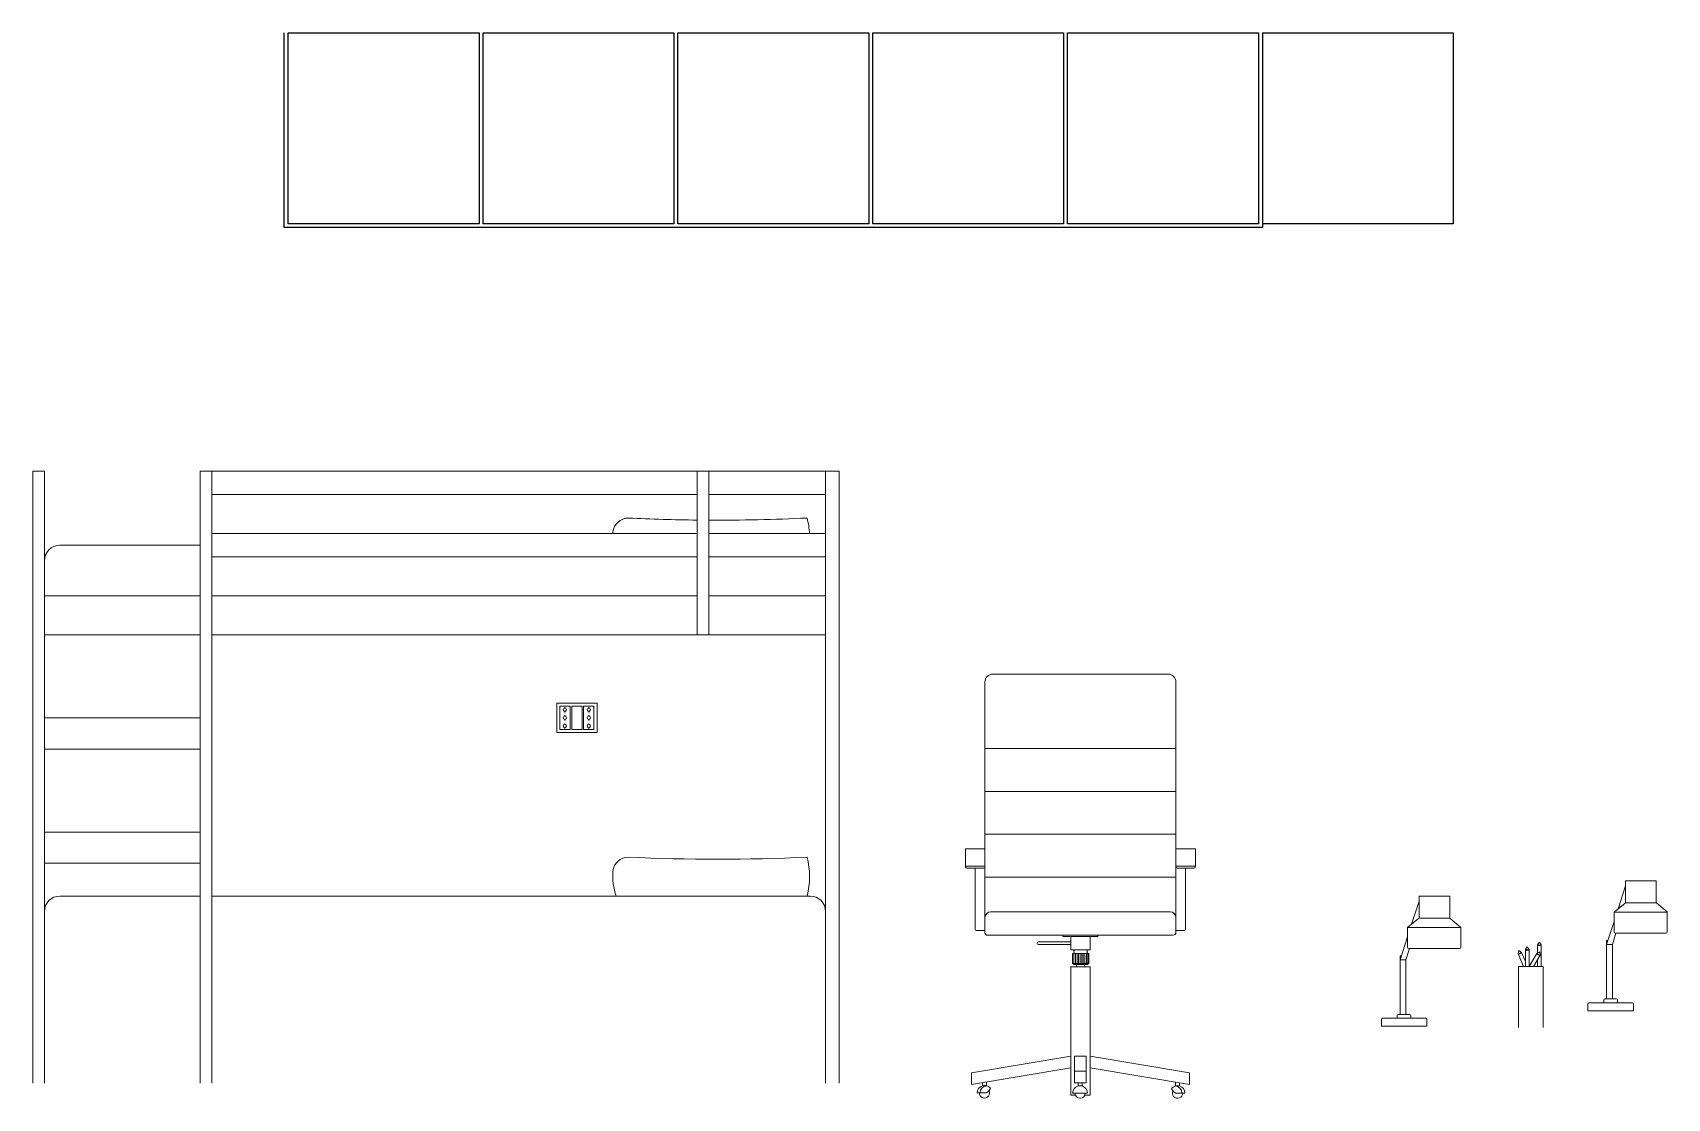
# Model space of a CAD drawing. Header units: millimetres. Extents: x 1104 to 5357, y 515 to 2439.
# Drawn here: x 1104.1 to 1523.6, y 1061.1 to 1334.5 of the extents above; entities that cross this region are included whole.
import ezdxf

# ---------------------------------------------------------------- set-up
doc = ezdxf.new("R2010")
doc.units = ezdxf.units.MM
doc.layers.add('A-FLOR', color=11, linetype='Continuous')
doc.layers.add('A-FURN', color=2, linetype='Continuous', lineweight=18)

msp = doc.modelspace()

# ---------------------------------------------------------------- linework, layer by layer
at = {"layer": 'A-FLOR'}
for p, q in [((1168.67, 1284.54), (1168.67, 1334.54)), ((1369.67, 1285.54), (1369.67, 1334.54)), ((1369.67, 1334.54), (1418.67, 1334.54)), ((1418.67, 1334.54), (1418.67, 1285.54)), ((1419.67, 1334.54), (1419.67, 1284.54)), ((1419.67, 1334.54), (1468.67, 1334.54)), ((1468.67, 1334.54), (1468.67, 1285.54)), ((1419.67, 1284.54), (1168.67, 1284.54)), ((1418.67, 1285.54), (1369.67, 1285.54)), ((1468.67, 1285.54), (1419.67, 1285.54))]:
    msp.add_line(p, q, dxfattribs=at)
for points in [[(1218.67, 1285.54), (1169.67, 1285.54), (1169.67, 1334.54), (1218.67, 1334.54)], [(1268.67, 1285.54), (1219.67, 1285.54), (1219.67, 1334.54), (1268.67, 1334.54)], [(1318.67, 1285.54), (1269.67, 1285.54), (1269.67, 1334.54), (1318.67, 1334.54)], [(1368.67, 1285.54), (1319.67, 1285.54), (1319.67, 1334.54), (1368.67, 1334.54)]]:
    msp.add_lwpolyline(points, close=True, dxfattribs=at)
at = {"layer": 'A-FURN'}
for p, q in [((1107.1, 1222.01), (1104.1, 1222.01)), ((1104.1, 1222.01), (1104.1, 1065.01)), ((1107.1, 1065.01), (1107.1, 1222.01)), ((1147.1, 1222.01), (1147.1, 1065.01)), ((1150.1, 1222.01), (1147.1, 1222.01)), ((1150.1, 1065.01), (1150.1, 1222.01)), ((1307.6, 1222.01), (1150.1, 1222.01)), ((1274.6, 1180.01), (1274.6, 1222.01)), ((1277.6, 1222.01), (1277.6, 1180.01)), ((1307.6, 1065.01), (1307.6, 1222.01)), ((1307.6, 1222.01), (1311.1, 1222.01)), ((1311.1, 1222.01), (1311.1, 1065.01)), ((1150.1, 1216.01), (1274.6, 1216.01)), ((1277.6, 1216.01), (1307.6, 1216.01)), ((1274.6, 1206.01), (1150.1, 1206.01)), ((1307.6, 1206.01), (1277.6, 1206.01)), ((1111.1, 1203.01), (1147.1, 1203.01)), ((1150.1, 1200.01), (1274.6, 1200.01)), ((1277.6, 1200.01), (1307.6, 1200.01)), ((1107.1, 1199.01), (1107.1, 1190.01)), ((1147.1, 1190.01), (1107.1, 1190.01)), ((1274.6, 1190.01), (1150.1, 1190.01)), ((1307.6, 1190.01), (1277.6, 1190.01)), ((1147.1, 1180.01), (1107.1, 1180.01)), ((1307.6, 1180.01), (1150.1, 1180.01)), ((1348.49, 1107.48), (1348.49, 1167.96)), ((1395.49, 1169.96), (1350.49, 1169.96)), ((1397.49, 1107.54), (1397.49, 1167.96)), ((1107.1, 1158.71), (1147.1, 1158.71)), ((1147.1, 1150.71), (1107.1, 1150.71)), ((1348.49, 1150.86), (1397.49, 1150.86)), ((1348.49, 1139.86), (1397.49, 1139.86)), ((1107.1, 1129.41), (1147.1, 1129.41)), ((1348.49, 1128.86), (1397.49, 1128.86)), ((1348.49, 1125.14), (1345.99, 1125.14)), ((1147.1, 1121.41), (1107.1, 1121.41)), ((1348.49, 1120.64), (1343.49, 1120.64)), ((1345.99, 1120.14), (1345.99, 1104.44)), ((1402.49, 1120.67), (1397.49, 1120.64)), ((1399.99, 1104.44), (1399.99, 1120.14)), ((1348.49, 1117.86), (1397.49, 1117.86)), ((1520.76, 1116.94), (1512.89, 1116.94)), ((1512.89, 1116.94), (1512.89, 1111.38)), ((1520.76, 1111.38), (1520.76, 1116.94)), ((1111.1, 1113.01), (1147.1, 1113.01)), ((1150.1, 1113.01), (1303.6, 1113.01)), ((1467.75, 1113.01), (1459.89, 1113.01)), ((1459.89, 1113.01), (1459.89, 1107.45)), ((1467.75, 1107.44), (1467.75, 1113.01)), ((1510.99, 1109.75), (1512.89, 1115.6)), ((1107.1, 1109.01), (1107.1, 1100.01)), ((1307.6, 1109.01), (1307.6, 1100.01)), ((1395.99, 1108.98), (1349.99, 1108.98)), ((1457.99, 1105.82), (1459.89, 1111.66)), ((1523.6, 1108.9), (1509.93, 1108.9)), ((1509.93, 1108.78), (1509.93, 1103.76)), ((1510.01, 1108.99), (1512.77, 1111.15)), ((1512.84, 1111.21), (1512.89, 1111.38)), ((1512.85, 1111.24), (1520.79, 1111.24)), ((1512.89, 1108.9), (1520.76, 1108.9)), ((1520.87, 1111.15), (1523.53, 1108.98)), ((1523.6, 1103.76), (1523.6, 1108.79)), ((1346.29, 1104.14), (1348.49, 1104.14)), ((1348.49, 1107.48), (1348.49, 1103.66)), ((1397.49, 1103.68), (1397.49, 1107.48)), ((1397.49, 1104.14), (1399.69, 1104.14)), ((1470.6, 1104.96), (1456.93, 1104.96)), ((1456.93, 1104.85), (1456.93, 1099.83)), ((1457.01, 1105.05), (1459.77, 1107.21)), ((1459.83, 1107.28), (1459.89, 1107.45)), ((1459.85, 1107.3), (1467.78, 1107.3)), ((1459.89, 1104.96), (1467.75, 1104.96)), ((1467.87, 1107.21), (1470.52, 1105.05)), ((1470.6, 1099.83), (1470.6, 1104.85)), ((1508.03, 1100.61), (1509.93, 1106.48)), ((1509.5, 1100.61), (1510.4, 1103.46)), ((1510.23, 1103.46), (1523.3, 1103.46)), ((1349.19, 1102.96), (1396.79, 1102.98)), ((1361.9, 1100.86), (1361.9, 1100.93)), ((1370.49, 1101.23), (1362.2, 1101.23)), ((1362.2, 1100.56), (1370.49, 1100.56)), ((1455.03, 1096.68), (1456.93, 1102.54)), ((1456.5, 1096.68), (1457.4, 1099.53)), ((1457.23, 1099.53), (1470.3, 1099.53)), ((1487.19, 1099.3), (1487.67, 1100.01)), ((1487.19, 1099.3), (1487.32, 1099.15)), ((1487.19, 1094.95), (1487.19, 1099.3)), ((1487.32, 1099.15), (1487.42, 1099.27)), ((1487.42, 1099.27), (1487.56, 1099.08)), ((1487.56, 1099.84), (1487.78, 1099.85)), ((1487.56, 1099.08), (1487.67, 1099.28)), ((1487.67, 1100.01), (1488.15, 1099.3)), ((1487.67, 1099.28), (1487.79, 1099.06)), ((1487.79, 1099.06), (1487.86, 1099.26)), ((1487.86, 1099.26), (1488.02, 1099.14)), ((1488.02, 1099.14), (1488.15, 1099.3)), ((1488.03, 1099.3), (1488.03, 1099.3)), ((1488.15, 1099.3), (1488.15, 1094.9)), ((1490.29, 1100.49), (1490.77, 1101.2)), ((1490.29, 1100.49), (1490.42, 1100.34)), ((1490.29, 1098.38), (1490.29, 1100.49)), ((1490.42, 1100.34), (1490.52, 1100.46)), ((1490.52, 1100.46), (1490.65, 1100.27)), ((1490.65, 1100.27), (1490.77, 1100.47)), ((1490.77, 1101.2), (1491.25, 1100.49)), ((1490.77, 1100.47), (1490.89, 1100.25)), ((1490.89, 1100.25), (1490.96, 1100.45)), ((1490.96, 1100.45), (1491.11, 1100.33)), ((1491.11, 1100.33), (1491.25, 1100.49)), ((1491.12, 1100.49), (1491.12, 1100.49)), ((1491.25, 1100.49), (1491.25, 1094.95)), ((1508.03, 1086.6), (1508.03, 1101.6)), ((1508.03, 1101.6), (1508.35, 1101.6)), ((1508.03, 1100.61), (1509.5, 1100.61)), ((1509.5, 1100.61), (1509.5, 1086.6)), ((1370.91, 1098.28), (1375.15, 1098.28)), ((1370.91, 1095.68), (1375.15, 1095.68)), ((1370.91, 1095.68), (1371.34, 1095.44)), ((1371.31, 1098.28), (1371.31, 1095.68)), ((1371.71, 1098.28), (1371.71, 1095.68)), ((1371.99, 1094.82), (1371.99, 1095.44)), ((1372.11, 1098.28), (1372.11, 1095.68)), ((1372.51, 1098.28), (1372.51, 1095.68)), ((1372.91, 1098.28), (1372.91, 1095.68)), ((1373.31, 1098.28), (1373.31, 1095.68)), ((1373.71, 1098.28), (1373.71, 1095.68)), ((1373.99, 1094.82), (1373.99, 1095.44)), ((1374.11, 1098.28), (1374.11, 1095.68)), ((1374.51, 1098.28), (1374.51, 1095.68)), ((1375.15, 1095.68), (1374.72, 1095.44)), ((1374.91, 1098.28), (1374.91, 1095.68)), ((1455.03, 1082.66), (1455.03, 1097.66)), ((1455.03, 1097.66), (1455.35, 1097.66)), ((1455.03, 1096.68), (1456.5, 1096.68)), ((1456.5, 1096.68), (1456.5, 1082.66)), ((1485.31, 1098.17), (1485.46, 1099.02)), ((1485.31, 1098.17), (1485.48, 1098.08)), ((1486.68, 1094.95), (1485.31, 1098.17)), ((1485.41, 1079.26), (1485.41, 1094.95)), ((1485.41, 1094.95), (1491.73, 1094.95)), ((1485.43, 1098.81), (1485.63, 1098.91)), ((1485.46, 1099.02), (1486.19, 1098.55)), ((1485.48, 1098.08), (1485.53, 1098.24)), ((1485.53, 1098.24), (1485.72, 1098.12)), ((1485.72, 1098.12), (1485.75, 1098.34)), ((1485.75, 1098.34), (1485.95, 1098.19)), ((1485.95, 1098.19), (1485.94, 1098.4)), ((1485.94, 1098.4), (1486.13, 1098.35)), ((1486.07, 1098.5), (1486.07, 1098.5)), ((1486.13, 1098.35), (1486.19, 1098.55)), ((1486.19, 1098.55), (1487.19, 1096.18)), ((1490.13, 1098.3), (1488.15, 1094.9)), ((1489.29, 1094.95), (1490.96, 1097.82)), ((1490.91, 1098.68), (1490.13, 1098.3)), ((1490.17, 1098.1), (1490.13, 1098.3)), ((1490.36, 1098.12), (1490.17, 1098.1)), ((1490.24, 1098.24), (1490.24, 1098.24)), ((1490.29, 1094.95), (1490.29, 1096.67)), ((1490.33, 1097.92), (1490.36, 1098.12)), ((1490.54, 1098.05), (1490.33, 1097.92)), ((1490.54, 1097.82), (1490.54, 1098.05)), ((1490.75, 1097.92), (1490.54, 1097.82)), ((1490.92, 1098.47), (1490.73, 1098.59)), ((1490.77, 1097.76), (1490.75, 1097.92)), ((1490.96, 1097.82), (1490.77, 1097.76)), ((1490.96, 1097.82), (1490.91, 1098.68)), ((1491.73, 1094.95), (1491.73, 1079.26)), ((1370.49, 1094.82), (1370.49, 1061.96)), ((1370.49, 1094.82), (1375.49, 1094.82)), ((1375.49, 1061.96), (1375.49, 1094.82)), ((1507.59, 1086.6), (1510.51, 1086.6)), ((1454.29, 1081.66), (1454.29, 1082.36)), ((1454.59, 1082.66), (1457.51, 1082.66)), ((1457.81, 1082.36), (1457.81, 1081.66)), ((1503.21, 1083.6), (1503.21, 1085.3)), ((1503.21, 1083.6), (1514.89, 1083.6)), ((1503.51, 1085.6), (1514.59, 1085.6)), ((1507.29, 1085.6), (1507.29, 1086.3)), ((1510.81, 1085.6), (1507.29, 1085.6)), ((1510.81, 1086.3), (1510.81, 1085.6)), ((1514.89, 1085.3), (1514.89, 1083.6)), ((1450.21, 1079.66), (1450.21, 1081.36)), ((1450.21, 1079.66), (1461.89, 1079.66)), ((1450.51, 1081.66), (1461.59, 1081.66)), ((1457.81, 1081.66), (1454.29, 1081.66)), ((1461.89, 1081.36), (1461.89, 1079.66)), ((1371.44, 1065.07), (1371.44, 1071.97)), ((1374.44, 1071.97), (1371.44, 1071.97)), ((1374.44, 1065.07), (1374.44, 1071.97)), ((1374.44, 1068.09), (1371.44, 1068.09)), ((1346.46, 1062.51), (1347.05, 1062.51)), ((1347.05, 1062.51), (1348.85, 1062.51)), ((1347.88, 1065.12), (1347.88, 1064.36)), ((1348.87, 1064.36), (1348.87, 1065.29)), ((1370.49, 1061.96), (1371.67, 1061.96)), ((1370.99, 1062.43), (1371.58, 1062.43)), ((1371.44, 1065.07), (1374.44, 1065.07)), ((1371.58, 1062.43), (1374.22, 1062.43)), ((1372.41, 1065.07), (1372.41, 1064.28)), ((1373.4, 1064.28), (1373.4, 1065.07)), ((1374.13, 1061.96), (1375.49, 1061.96)), ((1374.22, 1062.43), (1374.81, 1062.43)), ((1397.41, 1065.24), (1397.41, 1064.28)), ((1399.22, 1062.43), (1397.43, 1062.43)), ((1398.4, 1064.28), (1398.4, 1065.07)), ((1399.22, 1062.43), (1399.82, 1062.43))]:
    msp.add_line(p, q, dxfattribs=at)
for points in [[(1238.61, 1162.51), (1248.93, 1162.51), (1248.93, 1155.01), (1238.61, 1155.01)], [(1239.35, 1161.74), (1242.01, 1161.74), (1242.01, 1155.71), (1239.35, 1155.71)], [(1242.42, 1161.74), (1245.08, 1161.74), (1245.08, 1155.71), (1242.42, 1155.71)], [(1245.48, 1161.74), (1248.14, 1161.74), (1248.14, 1155.71), (1245.48, 1155.71)], [(1368.49, 1102.97), (1377.49, 1102.97), (1377.49, 1102.65), (1368.49, 1102.65)]]:
    msp.add_lwpolyline(points, close=True, dxfattribs=at)
for points in [[(1343.49, 1125.14), (1343.49, 1120.64, 0.414214), (1343.99, 1120.14), (1347.99, 1120.14, 0.414214), (1348.49, 1120.64), (1348.49, 1125.14)], [(1397.49, 1125.14), (1397.49, 1120.64, 0.414214), (1397.99, 1120.14), (1401.99, 1120.14, 0.414214), (1402.49, 1120.64), (1402.49, 1125.14)]]:
    msp.add_lwpolyline(points, format="xyb", close=True, dxfattribs=at)
for points in [[(1370.49, 1102.97), (1370.49, 1102.97), (1375.49, 1102.97), (1375.49, 1102.97)], [(1375.49, 1102.65), (1375.49, 1099.23), (1370.49, 1099.23), (1370.49, 1102.65)], [(1371.41, 1099.23), (1371.29, 1099.08), (1371.41, 1098.94), (1371.29, 1098.82), (1371.41, 1098.7), (1371.29, 1098.59), (1371.41, 1098.48), (1371.29, 1098.39), (1371.41, 1098.28)], [(1374.65, 1099.23), (1374.77, 1099.08), (1374.65, 1098.94), (1374.77, 1098.82), (1374.65, 1098.7), (1374.77, 1098.59), (1374.65, 1098.48), (1374.77, 1098.39), (1374.65, 1098.28)], [(1370.91, 1095.68), (1370.91, 1098.28)], [(1374.72, 1095.44), (1371.34, 1095.44)], [(1375.15, 1098.28), (1375.15, 1095.68)], [(1370.49, 1068.97), (1344.99, 1064.63), (1344.99, 1067.63), (1370.49, 1071.97)], [(1375.49, 1068.97), (1400.98, 1064.63), (1400.98, 1067.63), (1375.49, 1071.97)]]:
    msp.add_lwpolyline(points, dxfattribs=at)
for centre, radius, start, end in [((1257, 1206.01), 4, 90, 174.3738), ((1279.92, 1674.89), 465.44, 267.1768, 269.3447), ((1279.92, 1674.89), 465.44, 269.714, 272.8232), ((1283.62, 1205.01), 19.86, 2.886, 14.5808), ((1267.15, 1205.01), 14.2, 174.3738, 175.9618), ((1111.1, 1199.01), 4, 90, 180), ((1303.6, 1199.01), 4, 0, 14.4775), ((1350.49, 1167.96), 2, 90, 180), ((1395.49, 1167.96), 2, 0, 90), ((1240.68, 1160.8), 0.402, 113.3666, 246.2003), ((1240.68, 1158.74), 0.402, 113.3666, 246.2003), ((1240.68, 1160.8), 0.402, 294.3243, 66.1088), ((1240.68, 1158.74), 0.402, 294.3243, 66.1088), ((1246.81, 1160.8), 0.402, 113.3666, 246.2003), ((1246.81, 1158.74), 0.402, 113.3666, 246.2003), ((1246.81, 1160.8), 0.402, 294.3243, 66.1088), ((1246.81, 1158.74), 0.402, 294.3243, 66.1088), ((1240.68, 1156.64), 0.402, 113.3666, 246.2003), ((1240.68, 1156.64), 0.402, 294.3243, 66.1088), ((1246.81, 1156.64), 0.402, 113.3666, 246.2003), ((1246.81, 1156.64), 0.402, 294.3243, 66.1088), ((1257, 1119.01), 4, 90, 174.3738), ((1279.92, 1587.89), 465.44, 267.1768, 272.8232), ((1283.62, 1118.01), 19.86, 345.4192, 14.5808), ((1267.15, 1118.01), 14.2, 174.3738, 200.6165), ((1111.1, 1109.01), 4, 90, 180), ((1303.6, 1109.01), 4, 0, 90), ((1349.99, 1107.48), 1.5, 90, 180), ((1395.99, 1107.48), 1.5, 0, 90), ((1510.23, 1108.78), 0.3, 137.4299, 180), ((1512.59, 1111.38), 0.3, 308.0482, 0), ((1521.06, 1111.38), 0.3, 180, 230.8489), ((1523.3, 1108.79), 0.3, 0, 41.4488), ((1346.29, 1104.44), 0.3, 180, 270), ((1349.19, 1103.66), 0.7, 180, 270.0141), ((1396.79, 1103.68), 0.7, 270.0141, 0), ((1399.69, 1104.44), 0.3, 270, 0), ((1457.23, 1104.85), 0.3, 137.4299, 180), ((1459.59, 1107.45), 0.3, 308.0482, 0), ((1468.05, 1107.44), 0.3, 180, 230.8489), ((1470.3, 1104.85), 0.3, 0, 41.4488), ((1510.23, 1103.76), 0.3, 180, 270), ((1523.3, 1103.76), 0.3, 270, 0), ((1362.2, 1100.93), 0.3, 90, 180), ((1362.2, 1100.86), 0.3, 180, 270), ((1457.23, 1099.83), 0.3, 180, 270), ((1470.3, 1099.83), 0.3, 270, 0), ((1507.59, 1086.3), 0.3, 90, 180), ((1510.51, 1086.3), 0.3, 0, 90), ((1454.59, 1082.36), 0.3, 90, 180), ((1457.51, 1082.36), 0.3, 0, 90), ((1503.51, 1085.3), 0.3, 90, 180), ((1514.59, 1085.3), 0.3, 0, 90), ((1450.51, 1081.36), 0.3, 90, 180), ((1461.59, 1081.36), 0.3, 0, 90), ((1348.37, 1062.51), 1.91, 104.9882, 180), ((1348.37, 1062.51), 1.32, 180, 28.0642), ((1349.08, 1062.54), 1.83, 96.7519, 180.9034), ((1348.37, 1062.51), 1.91, 75.0118, 104.9882), ((1345.9, 1066.46), 4.93, 306.7009, 317.468), ((1348.37, 1062.51), 1.91, 35.449, 75.0118), ((1345.9, 1066.46), 4.93, 317.468, 324.7631), ((1372.9, 1062.43), 1.91, 104.9882, 180), ((1372.9, 1062.43), 1.32, 180, 0), ((1372.9, 1062.43), 1.91, 75.0118, 104.9882), ((1372.9, 1062.43), 1.91, 0, 75.0118), ((1397.9, 1062.43), 1.91, 104.9882, 144.551), ((1400.38, 1066.39), 4.93, 215.2369, 222.532), ((1397.9, 1062.43), 1.32, 151.9358, 0), ((1400.38, 1066.39), 4.93, 222.532, 233.2991), ((1397.9, 1062.43), 1.91, 75.0118, 104.9882), ((1397.19, 1062.46), 1.83, 359.0966, 83.2481), ((1397.9, 1062.43), 1.91, 0, 75.0118)]:
    msp.add_arc(centre, radius, start, end, dxfattribs=at)
for centre, start_param, end_param in [((1240.68, 1160.79), 5.42058, 7.142383), ((1240.68, 1160.79), 8.545266, 10.307697), ((1240.68, 1158.74), 5.42058, 7.142383), ((1240.68, 1158.74), 8.545266, 10.307697), ((1246.81, 1160.79), 5.42058, 7.142383), ((1246.81, 1160.79), 8.545266, 10.307697), ((1246.81, 1158.74), 5.42058, 7.142383), ((1246.81, 1158.74), 8.545266, 10.307697), ((1240.68, 1156.63), 5.42058, 7.142383), ((1240.68, 1156.63), 8.545266, 10.307697), ((1246.81, 1156.63), 5.42058, 7.142383), ((1246.81, 1156.63), 8.545266, 10.307697)]:
    msp.add_ellipse(centre, major_axis=(0, 0.571), ratio=0.372094, start_param=start_param, end_param=end_param, dxfattribs=at)

doc.saveas('drawing.dxf')
